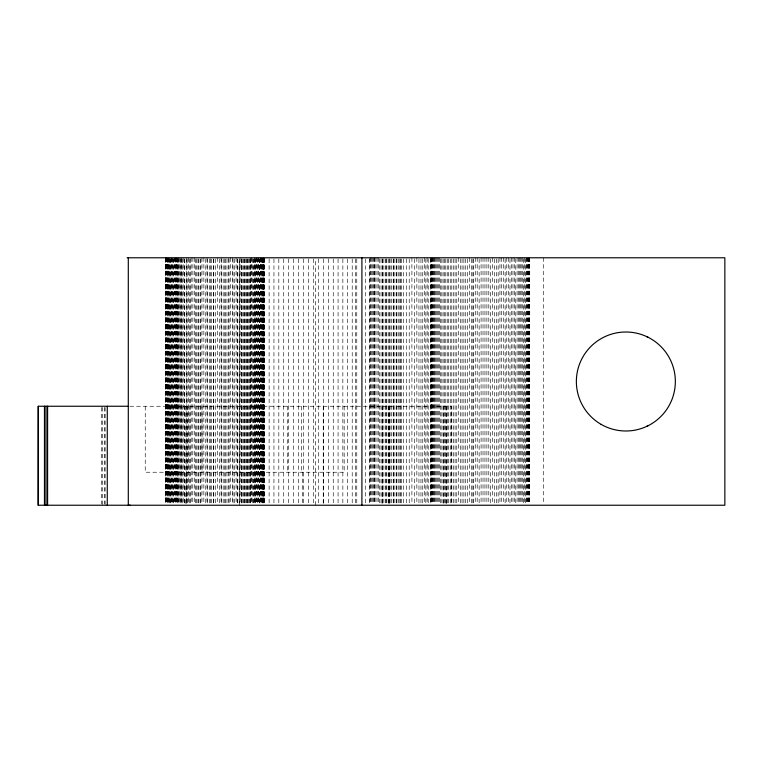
<?xml version="1.0" encoding="UTF-8"?>
<svg xmlns="http://www.w3.org/2000/svg" width="763" height="763" viewBox="0 0 763 763"><rect width="100%" height="100%" fill="white"/><g stroke="black" fill="none" stroke-linecap="round" stroke-linejoin="round"><path stroke-width="0.57" stroke-dasharray="3.81 2.86" d="M239.582 505.22L239.582 258.962M315.472 505.22L315.472 258.962M129.901 406.25L451.248 406.25L451.238 505.23M543.494 257.78L543.494 504.038M529.512 257.78L529.512 504.038M529.36 257.78L529.36 504.038M529.131 257.78L529.131 504.038M528.826 257.78L528.826 504.038M528.444 257.78L528.444 504.038M527.986 257.78L527.986 504.038M527.462 257.78L527.462 504.038M526.861 257.78L526.861 504.038M526.193 257.78L526.193 504.038M525.449 258.962L525.449 504.038M524.629 257.78L524.629 504.038M523.752 258.962L523.752 504.038M522.798 257.78L522.798 504.038M521.787 257.78L521.787 504.038M520.709 257.78L520.709 504.038M519.565 257.78L519.565 504.038M518.363 257.78L518.363 504.038M517.095 257.78L517.095 504.038M515.778 258.962L515.778 504.038M514.405 257.78L514.405 504.038M512.974 257.78L512.974 504.038M511.496 257.78L511.496 504.038M509.97 258.962L509.97 504.038M508.406 257.78L508.406 504.038M506.785 257.78L506.785 504.038M505.125 258.962L505.125 504.038M503.437 257.78L503.437 504.038M501.701 257.78L501.701 504.038M499.937 257.78L499.937 504.038M498.144 258.962L498.144 504.038M496.322 258.962L496.322 504.038M494.472 258.962L494.472 504.038M492.602 257.78L492.602 504.038M490.714 258.962L490.714 504.038M488.806 257.78L488.806 504.038M486.889 257.78L486.889 504.038M484.953 257.78L484.953 504.038M483.017 257.78L483.017 504.038M481.081 257.78L481.081 504.038M479.135 258.962L479.135 504.038M477.19 257.78L477.19 504.038M475.254 257.78L475.254 504.038M473.327 258.962L473.327 504.038M472.888 258.962L472.888 504.038M471.4 258.962L471.4 504.038M469.503 257.78L469.503 504.038M467.605 258.962L467.605 504.038M465.735 258.962L465.735 504.038M463.894 258.962L463.894 504.038M462.063 258.962L462.063 504.038M460.27 258.962L460.27 504.038M458.506 257.78L458.506 504.038M456.779 258.962L456.779 504.038M455.082 258.962L455.082 504.038M453.422 258.962L453.422 504.038M451.81 258.962L451.81 504.038M450.237 258.962L450.237 504.038M448.711 258.962L448.711 504.038M447.232 258.962L447.232 504.038M446.593 406.25L446.593 505.23M446.059 406.25L446.059 505.23M445.802 258.962L445.802 504.038M444.428 258.962L444.428 504.038M443.742 406.25L443.742 505.23M443.112 258.962L443.103 505.23M441.853 258.962L441.853 504.038M440.642 258.962L440.642 504.038M439.507 257.78L439.507 504.038M438.42 257.78L438.42 504.038M437.409 257.78L437.409 504.038M436.455 257.78L436.455 504.038M435.578 257.78L435.578 504.038M434.767 257.78L434.767 504.038M434.023 257.78L434.023 504.038M433.346 257.78L433.346 504.038M432.745 257.78L432.745 504.038M432.22 257.78L432.22 504.038M431.763 257.78L431.763 504.038M431.381 257.78L431.381 504.038M431.085 257.78L431.085 504.038M430.857 258.962L430.857 504.038M430.704 257.78L430.704 504.038M428.186 258.962L428.186 504.038M427.118 257.78L427.118 504.038M425.859 258.962L425.859 504.038M424.409 257.78L424.409 504.038M422.769 258.962L422.769 504.038M420.957 258.962L420.957 504.038M418.954 258.962L418.954 504.038M416.846 257.78L416.846 504.038M414.433 258.962L414.433 504.038M411.906 257.78L411.906 504.038M409.216 258.962L409.216 504.038M406.364 258.962L406.364 504.038M403.35 258.962L403.35 504.038M401.672 258.962L401.672 504.038M400.194 258.962L400.194 504.038M399.946 258.962L399.946 504.038M398.238 258.962L398.238 504.038M396.874 258.962L396.874 504.038M396.541 258.962L396.541 504.038M394.862 258.962L394.862 504.038M393.422 258.962L393.422 504.038M393.212 258.962L393.212 504.038M391.581 258.962L391.581 504.038M389.969 258.962L389.969 504.038M389.826 258.962L389.826 504.038M389.33 406.25L389.33 505.23M388.586 406.25L388.586 505.23M388.396 258.962L388.396 504.038M386.851 258.962L386.851 504.038M386.097 258.962L386.097 504.038M385.334 258.962L385.334 504.038M383.856 258.962L383.856 504.038M382.416 258.962L382.416 504.038M382.244 258.962L382.244 504.038M382.139 406.25L382.139 504.047M381.014 258.962L381.014 504.038M379.659 258.962L379.659 504.038M378.267 257.78L378.343 504.038M377.075 257.78L377.075 504.038M375.854 257.78L375.854 504.038M374.69 257.78L374.69 504.038M374.175 257.78L374.175 504.038M373.574 257.78L373.574 504.038M372.506 257.78L372.506 504.038M371.505 257.78L371.505 504.038M370.551 257.78L370.551 504.038M369.969 257.78L369.969 504.038M369.664 258.962L369.664 504.038M365.668 258.962L365.668 504.038M356.779 258.962L356.779 504.038M355.711 258.962L355.711 505.23M352.21 258.962L352.21 504.038M347.566 258.962L347.566 504.038M344.17 406.25L344.17 472.23L145.237 472.23L145.237 406.25M342.854 258.962L342.854 504.038M338.076 258.962L338.076 504.038M333.25 258.962L333.25 504.038M328.386 258.962L328.386 504.038M323.474 258.962L323.474 504.038M323.235 406.25L323.235 504.047M318.533 258.962L318.533 504.038M313.564 258.962L313.564 504.038M308.586 258.962L308.586 504.038M303.598 258.962L303.598 505.23M302.434 472.23L302.434 504.047M301.538 406.25L301.538 472.23M298.61 258.962L298.61 504.038M293.631 258.962L293.631 504.038M288.672 258.962L288.672 504.038M287.327 406.25L287.327 472.23M283.731 258.962L283.731 504.038M278.819 258.962L278.819 504.038M273.946 258.962L273.946 504.038M269.12 258.962L269.12 504.038M264.351 258.962L264.351 504.038L264.208 257.78M264.065 257.78L264.008 504.038M263.855 257.78L263.855 504.038M263.76 258.962L263.76 504.038M263.559 258.962L263.559 504.038M263.445 258.962L263.445 504.038M263.197 257.78L263.197 504.038M263.054 257.78L263.054 504.038M262.749 258.962L262.749 504.038M262.586 258.962L262.586 504.038M262.234 257.78L262.234 504.038M262.052 257.78L262.052 504.038M261.652 257.78L261.652 504.038M261.432 258.962L261.432 504.038M260.984 257.78L260.984 504.038M260.755 257.78L260.755 504.038M260.259 257.78L260.259 504.038M259.992 258.962L259.992 504.038M259.639 258.962L259.639 504.038M259.458 258.962L259.458 504.038M259.172 258.962L259.172 504.038M258.581 257.78L258.581 504.038M258.276 257.78L258.276 504.038M257.646 258.962L257.646 504.038M257.312 257.78L257.312 504.038M256.645 257.78L256.645 504.038M256.292 257.78L256.292 504.038M255.567 258.962L255.567 504.038M255.204 257.78L255.204 504.038M254.995 258.962L254.995 504.038M254.441 257.78L254.441 504.038M254.05 258.962L254.05 504.038M253.249 258.962L253.249 504.038M252.839 258.962L252.839 504.038M251.99 257.78L251.99 504.038M251.561 257.78L251.561 504.038M250.684 258.962L250.684 504.038M250.417 258.962L250.417 504.038M250.235 257.78L250.235 504.038M249.32 258.962L249.32 504.038M248.852 258.962L248.852 504.038M247.899 258.962L247.899 504.038M247.412 258.962L247.412 504.038M246.43 258.962L246.43 504.038M245.934 258.962L245.934 504.038M244.913 258.962L244.913 504.038M244.398 258.962L244.398 504.038M243.349 258.962L243.349 504.038M242.815 258.962L242.815 504.038M241.737 258.962L241.737 504.038M241.537 258.962L241.537 504.038M241.194 258.962L241.194 504.038M240.087 257.78L240.087 504.038M239.534 258.962L239.534 504.038M237.827 258.962L237.827 504.038M237.226 258.962L237.226 504.038M236.091 257.78L236.091 504.038M234.317 258.962L234.317 504.038M233.03 258.962L233.03 504.038M232.524 257.78L232.524 504.038M230.693 257.78L230.693 504.038M228.938 258.962L228.938 504.038L228.843 257.78M226.964 258.962L226.964 504.038M225.075 258.962L225.075 504.038M224.961 258.962L224.961 504.038M223.168 258.962L223.168 504.038M221.241 258.962L221.241 504.038M221.108 257.78L221.108 504.038M219.315 258.962L219.315 504.038M217.379 257.78L217.379 504.038M215.433 258.962L215.433 504.038M213.783 258.962L213.783 504.038M213.487 258.962L213.487 504.038M211.551 258.962L211.551 504.038M210.321 258.962L210.321 504.038M209.615 258.962L209.615 504.038M207.679 258.962L207.679 504.038M207.011 257.78L207.011 504.038M205.762 258.962L205.762 504.038M203.864 257.78L203.845 504.038M202.071 406.25L202.071 472.23M201.976 257.78L201.976 504.038M200.841 258.962L200.841 504.038M200.106 258.962L200.106 504.038M198.266 258.962L198.266 504.038M197.989 258.962L197.989 504.038M196.444 258.962L196.444 504.038M195.299 258.962L195.299 504.038M194.66 257.78L194.66 504.038M192.896 257.78L192.772 504.038M191.17 257.78L191.17 504.038M190.426 258.962L190.426 504.038M189.482 258.962L189.482 504.038M188.242 257.78L188.242 504.038M187.86 406.25L187.86 472.23M187.832 258.962L187.832 504.038M186.964 472.23L186.964 505.23M186.248 257.78L186.248 504.038L186.22 258.962M185.8 406.25L185.8 504.047M184.656 258.962L184.656 504.038M184.427 258.962L184.427 504.038M183.139 257.78L183.139 504.038M182.796 258.962L182.796 504.038M181.67 258.962L181.67 504.038M181.346 257.78L181.346 504.038M180.249 258.962L180.249 504.038M180.087 257.78L180.087 504.038M179.019 257.78L179.019 504.038M178.885 258.962L178.885 504.038M178.141 257.78L178.141 504.038M177.579 258.962L177.579 504.038M177.455 257.78L177.455 504.038M176.968 257.78L176.968 504.038M176.673 257.78L176.673 504.038M176.32 257.78L176.32 504.038M175.948 258.962L175.948 504.038M175.519 257.78L175.519 504.038M175.128 257.78L175.128 504.038M174.374 257.78L174.374 504.038M174.002 257.78L174.002 504.038M173.277 258.962L173.277 504.038M172.934 258.962L172.934 504.038M172.257 257.78L172.257 504.038M171.923 257.78L171.923 504.038M171.293 257.78L171.293 504.038M170.988 258.962L170.988 504.038M170.397 258.962L170.397 504.038M170.12 257.78L170.12 504.038M169.577 257.78L169.577 504.038M169.31 258.962L169.31 504.038M168.814 258.962L168.814 504.038M168.585 257.78L168.585 504.038M168.137 257.78L168.137 504.038M167.917 257.78L167.917 504.038M167.517 258.962L167.517 504.038M167.335 257.78L167.335 504.038M166.983 257.78L166.983 504.038M166.82 257.78L166.82 504.038M166.372 257.78L166.515 504.038M166.124 257.78L166.162 504.047M166.01 257.78L166.01 504.038M165.809 258.962L165.809 504.038M165.714 257.78L165.714 504.038M165.504 257.78L165.571 504.038M165.361 257.78L165.313 504.038M105.132 407.423L105.132 505.23M104.436 407.423L104.436 504.047M102.28 407.423L102.28 505.23M101.546 407.423L101.546 504.047"/><path stroke-width="1.14" d="M646.585 426.441L648.34 425.601M127.078 257.78L724.85 257.78L724.85 505.23L38.15 505.23L38.207 406.25L127.774 406.25M130.282 505.22L128.298 505.23L128.298 257.78M646.585 336.559L648.34 337.408M361.91 257.77L361.91 505.22M107.268 406.25L107.268 505.23M47.602 406.25L47.602 505.23M46.934 406.25L46.934 505.23M45.046 406.25L45.046 505.23M44.454 406.25L44.454 505.23M38.284 406.25L38.284 505.23M601.11 424.362A49.49 49.49 0 0 0 675.35 381.5A49.49 49.49 0 0 0 601.11 338.638A49.49 49.49 0 0 0 601.11 424.362"/></g></svg>
